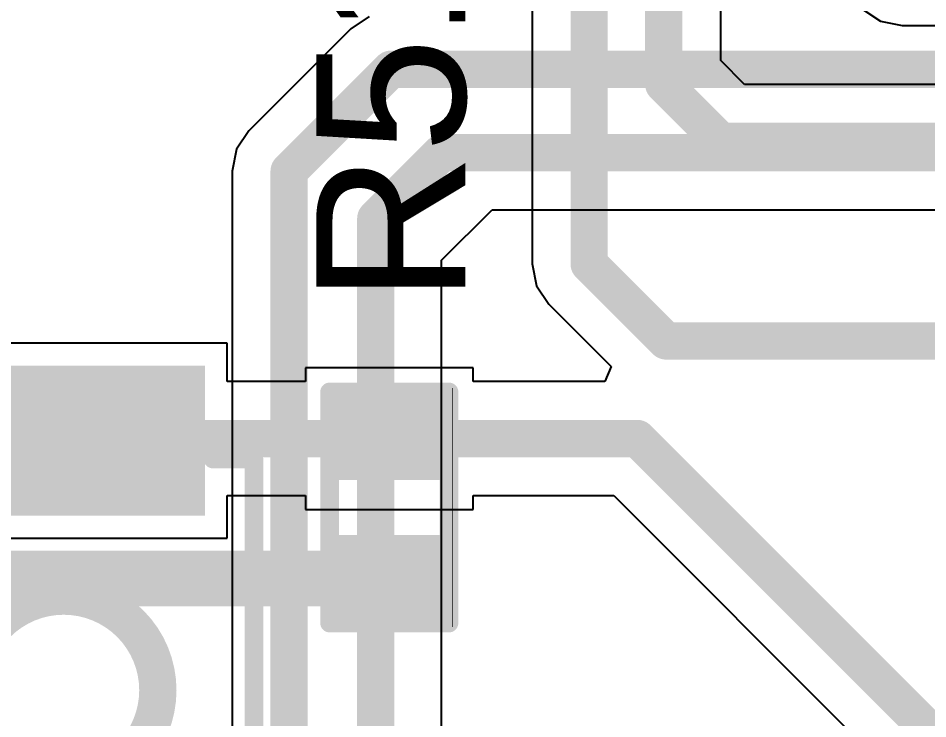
# Model space of a CAD drawing. Header units: inches. Extents: x -5 to 5258, y -4 to 5281.
# Drawn here: x -0.8 to 5.39, y 48.56 to 53.34 of the extents above; entities that cross this region are included whole.
import ezdxf

# ---------------------------------------------------------------- set-up
doc = ezdxf.new("R2010")
doc.units = ezdxf.units.IN
for name, color, linetype in [('Bottom Layer', 5, 'Continuous'), ('Top Layer', 1, 'Continuous'), ('Top Overlay', 2, 'Continuous'), ('Top Paste', 8, 'Continuous'), ('Top Solder', 216, 'Continuous')]:
    doc.layers.add(name, color=color, linetype=linetype)
doc.styles.add('Arial', font='', dxfattribs={"height": 0.2})
doc.styles.get('Arial').set_extended_font_data('Arial')

# ---------------------------------------------------------------- blocks, each defined once
blk = doc.blocks.new('B3U_1000P_19')
at = {"layer": 'Top Layer'}
for points in [[(-2.11, 0.86), (-1.29, 0.86), (-1.29, -0.86), (-2.11, -0.86)], [(1.29, 0.86), (2.11, 0.86), (2.11, -0.86), (1.29, -0.86)]]:
    blk.add_hatch(color=1, dxfattribs=at).paths.add_polyline_path(points)
at = {"layer": 'Top Paste'}
for points in [[(-2.11, 0.86), (-1.29, 0.86), (-1.29, -0.86), (-2.11, -0.86)], [(1.29, 0.86), (2.11, 0.86), (2.11, -0.86), (1.29, -0.86)]]:
    blk.add_hatch(color=8, dxfattribs=at).paths.add_polyline_path(points)
at = {"layer": 'Top Solder'}
for points in [[(-2.2116, 0.9616), (-1.1884, 0.9616), (-1.1884, -0.9616), (-2.2116, -0.9616)], [(1.1884, 0.9616), (2.2116, 0.9616), (2.2116, -0.9616), (1.1884, -0.9616)]]:
    blk.add_hatch(color=216, dxfattribs=at).paths.add_polyline_path(points)
at = {"layer": 'Top Overlay'}
for points in [[(-1.5748, 1.016, 0.127, 0.127, 0), (-1.5748, 1.2954, 0.127, 0.127, 0)], [(1.5748, 1.2954, 0.127, 0.127, 0), (-1.5748, 1.2954, 0.127, 0.127, 0)], [(1.5748, 1.016, 0.127, 0.127, 0), (1.5748, 1.2954, 0.127, 0.127, 0)], [(-1.5748, -1.2954, 0.127, 0.127, 0), (-1.5748, -1.016, 0.127, 0.127, 0)], [(1.5748, -1.2954, 0.127, 0.127, 0), (1.5748, -1.016, 0.127, 0.127, 0)], [(1.5748, -1.2954, 0.127, 0.127, 0), (-1.5748, -1.2954, 0.127, 0.127, 0)]]:
    blk.add_lwpolyline(points, format="xyseb", dxfattribs=at)
for points in [[(-1.6065, 1.2954, 0.0635, 0.0635, 1), (-1.5431, 1.2954, 0.0635, 0.0635, 1)], [(-1.6065, 1.2954, 0.0635, 0.0635, 1), (-1.5431, 1.2954, 0.0635, 0.0635, 1)], [(1.5431, 1.2954, 0.0635, 0.0635, 1), (1.6065, 1.2954, 0.0635, 0.0635, 1)], [(1.5431, 1.2954, 0.0635, 0.0635, 1), (1.6065, 1.2954, 0.0635, 0.0635, 1)], [(-1.6065, 1.016, 0.0635, 0.0635, 1), (-1.5431, 1.016, 0.0635, 0.0635, 1)], [(1.5431, 1.016, 0.0635, 0.0635, 1), (1.6066, 1.016, 0.0635, 0.0635, 1)], [(0.6411, 0, 0.254, 0.254, 1), (-0.6411, 0, 0.254, 0.254, 1)], [(-0.7046, 0, 0.127, 0.127, 1), (-0.5776, 0, 0.127, 0.127, 1)], [(0.5776, 0, 0.127, 0.127, 1), (0.7046, 0, 0.127, 0.127, 1)], [(-1.6065, -1.016, 0.0635, 0.0635, 1), (-1.5431, -1.016, 0.0635, 0.0635, 1)], [(1.5431, -1.016, 0.0635, 0.0635, 1), (1.6066, -1.016, 0.0635, 0.0635, 1)], [(-1.6065, -1.2954, 0.0635, 0.0635, 1), (-1.5431, -1.2954, 0.0635, 0.0635, 1)], [(-1.6065, -1.2954, 0.0635, 0.0635, 1), (-1.5431, -1.2954, 0.0635, 0.0635, 1)], [(1.5431, -1.2954, 0.0635, 0.0635, 1), (1.6065, -1.2954, 0.0635, 0.0635, 1)], [(1.5431, -1.2954, 0.0635, 0.0635, 1), (1.6065, -1.2954, 0.0635, 0.0635, 1)]]:
    blk.add_lwpolyline(points, format="xyseb", close=True, dxfattribs=at)
blk = doc.blocks.new('R___0402_41')
at = {"layer": 'Top Layer'}
for points in [[(-0.6985, -0.3175), (-0.6985, 0.3175), (-0.2413, 0.3175), (-0.2413, -0.3175)], [(0.2413, -0.3175), (0.2413, 0.3175), (0.6985, 0.3175), (0.6985, -0.3175)]]:
    blk.add_hatch(color=1, dxfattribs=at).paths.add_polyline_path(points)
at = {"layer": 'Top Paste'}
for points in [[(-0.6985, -0.3175), (-0.6985, 0.3175), (-0.2413, 0.3175), (-0.2413, -0.3175)], [(0.2413, -0.3175), (0.2413, 0.3175), (0.6985, 0.3175), (0.6985, -0.3175)]]:
    blk.add_hatch(color=8, dxfattribs=at).paths.add_polyline_path(points)
at = {"layer": 'Top Solder'}
for points in [[(-0.7535, -0.3725), (-0.7535, 0.3725), (-0.1863, 0.3725), (-0.1863, -0.3725)], [(0.1863, -0.3725), (0.1863, 0.3725), (0.7535, 0.3725), (0.7535, -0.3725)]]:
    blk.add_hatch(color=216, dxfattribs=at).paths.add_polyline_path(points)
at = {"layer": 'Top Overlay'}
for points in [[(-0.7874, 0.4064, 0.127, 0.127, 0), (0.7874, 0.4064, 0.127, 0.127, 0)], [(-0.7874, 0.4064, 0.127, 0.127, 0), (-0.7874, -0.4064, 0.127, 0.127, 0)], [(0.7874, 0.4064, 0.127, 0.127, 0), (0.7874, -0.4064, 0.127, 0.127, 0)], [(-0.7874, -0.4064, 0.127, 0.127, 0), (0.7874, -0.4064, 0.127, 0.127, 0)], [(-0.8128, -0.4318, 0.00323, 0.00323, 0), (0.8128, -0.4318, 0.00323, 0.00323, 0)]]:
    blk.add_lwpolyline(points, format="xyseb", dxfattribs=at)
for points in [[(-0.8191, 0.4064, 0.0635, 0.0635, 1), (-0.7556, 0.4064, 0.0635, 0.0635, 1)], [(-0.8191, 0.4064, 0.0635, 0.0635, 1), (-0.7556, 0.4064, 0.0635, 0.0635, 1)], [(0.7556, 0.4064, 0.0635, 0.0635, 1), (0.8191, 0.4064, 0.0635, 0.0635, 1)], [(0.7556, 0.4064, 0.0635, 0.0635, 1), (0.8191, 0.4064, 0.0635, 0.0635, 1)], [(-0.8191, -0.4064, 0.0635, 0.0635, 1), (-0.7556, -0.4064, 0.0635, 0.0635, 1)], [(-0.8191, -0.4064, 0.0635, 0.0635, 1), (-0.7556, -0.4064, 0.0635, 0.0635, 1)], [(0.7556, -0.4064, 0.0635, 0.0635, 1), (0.8191, -0.4064, 0.0635, 0.0635, 1)], [(0.7556, -0.4064, 0.0635, 0.0635, 1), (0.8191, -0.4064, 0.0635, 0.0635, 1)], [(-0.8136, -0.4318, 0.00161, 0.00161, 1), (-0.812, -0.4318, 0.00161, 0.00161, 1)], [(0.812, -0.4318, 0.00161, 0.00161, 1), (0.8136, -0.4318, 0.00161, 0.00161, 1)]]:
    blk.add_lwpolyline(points, format="xyseb", close=True, dxfattribs=at)

msp = doc.modelspace()

# ---------------------------------------------------------------- linework, layer by layer
at = {"layer": 'Bottom Layer'}
for p, q in [((1.5887, 53.3483), (1.4626, 53.2641)), ((1.4626, 53.2641), (0.7686, 52.5701)), ((0.7686, 52.5701), (0.6844, 52.4441)), ((0.6844, 52.4441), (0.6548, 52.2954)), ((0.6548, 52.2954), (0.6548, 33.3307)), ((2.0817, 51.6879), (2.4261, 52.0323)), ((2.4261, 52.0323), (7.6828, 52.0323)), ((2.0817, 47.1708), (2.0817, 51.6879))]:
    msp.add_line(p, q, dxfattribs=at)
for points in [[(1.0433, 52.2954, 0.254, 0.254, 0), (1.7373, 52.9894, 0.254, 0.254, 0)], [(1.7373, 52.9894, 0.254, 0.254, 0), (9.3364, 52.9894, 0.254, 0.254, 0)], [(1.6335, 51.9726, 0.254, 0.254, 0), (2.0817, 52.4208, 0.254, 0.254, 0)], [(2.0817, 52.4208, 0.254, 0.254, 0), (14.1205, 52.4208, 0.254, 0.254, 0)], [(1.0433, 33.3307, 0.254, 0.254, 0), (1.0433, 52.2954, 0.254, 0.254, 0)], [(1.6335, 42.4145, 0.254, 0.254, 0), (1.6335, 51.9726, 0.254, 0.254, 0)]]:
    msp.add_lwpolyline(points, format="xyseb", dxfattribs=at)
for points in [[(1.6738, 52.9894, 0.127, 0.127, 1), (1.8008, 52.9894, 0.127, 0.127, 1)], [(1.6738, 52.9894, 0.127, 0.127, 1), (1.8008, 52.9894, 0.127, 0.127, 1)], [(2.0182, 52.4208, 0.127, 0.127, 1), (2.1452, 52.4208, 0.127, 0.127, 1)], [(2.0182, 52.4208, 0.127, 0.127, 1), (2.1452, 52.4208, 0.127, 0.127, 1)], [(0.9798, 52.2954, 0.127, 0.127, 1), (1.1068, 52.2954, 0.127, 0.127, 1)], [(0.9798, 52.2954, 0.127, 0.127, 1), (1.1068, 52.2954, 0.127, 0.127, 1)], [(1.57, 51.9726, 0.127, 0.127, 1), (1.697, 51.9726, 0.127, 0.127, 1)], [(1.57, 51.9726, 0.127, 0.127, 1), (1.697, 51.9726, 0.127, 0.127, 1)]]:
    msp.add_lwpolyline(points, format="xyseb", close=True, dxfattribs=at)
at = {"layer": 'Top Layer'}
for p, q in [((3.983, 53.0482), (3.983, 60.8245)), ((2.6981, 58.2219), (2.6981, 51.6631)), ((4.9444, 53.4004), (5.0704, 53.3162)), ((5.0704, 53.3162), (5.2191, 53.2867)), ((5.2191, 53.2867), (8.7896, 53.2867)), ((4.1452, 52.886), (3.983, 53.0482)), ((6.887, 52.886), (4.1452, 52.886)), ((2.6981, 51.6631), (2.7277, 51.5145)), ((2.7277, 51.5145), (2.8119, 51.3884)), ((2.8119, 51.3884), (3.2364, 50.9639)), ((0.6222, 51.1233), (-1.6058, 51.1233)), ((0.6222, 50.8623), (0.6222, 51.1233)), ((2.2969, 50.9564), (1.1539, 50.9564)), ((1.1539, 50.9564), (1.1539, 50.8623)), ((2.2969, 50.8623), (2.2969, 50.9564)), ((3.2364, 50.9639), (3.1944, 50.8623)), ((1.1539, 50.8623), (0.6222, 50.8623)), ((3.1944, 50.8623), (2.2969, 50.8623)), ((0.6222, 49.7953), (0.6222, 50.0853)), ((0.6222, 50.0853), (1.1539, 50.0853)), ((1.1539, 50.0853), (1.1539, 49.9912)), ((2.2969, 49.9912), (2.2969, 50.0853)), ((2.2969, 50.0853), (3.2539, 50.0853)), ((3.2539, 50.0853), (5.0128, 48.3265)), ((1.1539, 49.9912), (2.2969, 49.9912)), ((-1.6058, 49.7953), (0.6222, 49.7953))]:
    msp.add_line(p, q, dxfattribs=at)
for points in [[(3.5946, 52.8873, 0.254, 0.254, 0), (3.5946, 60.8245, 0.254, 0.254, 0)], [(3.0866, 51.6631, 0.254, 0.254, 0), (3.0866, 58.3828, 0.254, 0.254, 0)], [(3.5946, 52.8873, 0.254, 0.254, 0), (3.9843, 52.4976, 0.254, 0.254, 0)], [(3.9843, 52.4976, 0.254, 0.254, 0), (6.887, 52.4976, 0.254, 0.254, 0)], [(3.0866, 51.6631, 0.254, 0.254, 0), (3.6114, 51.1383, 0.254, 0.254, 0)], [(3.6114, 51.1383, 0.254, 0.254, 0), (6.0908, 51.1383, 0.254, 0.254, 0)], [(-0.4918, 50.4593, 0.254, 0.254, 0), (-0.4773, 50.4738, 0.254, 0.254, 0)], [(-0.4773, 50.4738, 0.254, 0.254, 0), (1.7254, 50.4738, 0.254, 0.254, 0)], [(1.7254, 50.4738, 0.254, 0.254, 0), (3.4148, 50.4738, 0.254, 0.254, 0)], [(3.4148, 50.4738, 0.254, 0.254, 0), (6.9209, 46.9677, 0.254, 0.254, 0)], [(-1.8728, 49.5205, 0.381, 0.381, 0), (1.7119, 49.5205, 0.381, 0.381, 0)], [(1.7119, 49.5205, 0.381, 0.381, 0), (1.7254, 49.534, 0.381, 0.381, 0)]]:
    msp.add_lwpolyline(points, format="xyseb", dxfattribs=at)
for points in [[(3.5311, 52.8873, 0.127, 0.127, 1), (3.6581, 52.8873, 0.127, 0.127, 1)], [(3.5311, 52.8873, 0.127, 0.127, 1), (3.6581, 52.8873, 0.127, 0.127, 1)], [(3.9208, 52.4976, 0.127, 0.127, 1), (4.0478, 52.4976, 0.127, 0.127, 1)], [(3.9208, 52.4976, 0.127, 0.127, 1), (4.0478, 52.4976, 0.127, 0.127, 1)], [(3.0231, 51.6631, 0.127, 0.127, 1), (3.1501, 51.6631, 0.127, 0.127, 1)], [(3.0231, 51.6631, 0.127, 0.127, 1), (3.1501, 51.6631, 0.127, 0.127, 1)], [(3.5479, 51.1383, 0.127, 0.127, 1), (3.6749, 51.1383, 0.127, 0.127, 1)], [(3.5479, 51.1383, 0.127, 0.127, 1), (3.6749, 51.1383, 0.127, 0.127, 1)], [(-0.5553, 50.4593, 0.127, 0.127, 1), (-0.4283, 50.4593, 0.127, 0.127, 1)], [(-0.5408, 50.4738, 0.127, 0.127, 1), (-0.4138, 50.4738, 0.127, 0.127, 1)], [(-0.5408, 50.4738, 0.127, 0.127, 1), (-0.4138, 50.4738, 0.127, 0.127, 1)], [(1.6619, 50.4738, 0.127, 0.127, 1), (1.7889, 50.4738, 0.127, 0.127, 1)], [(1.6619, 50.4738, 0.127, 0.127, 1), (1.7889, 50.4738, 0.127, 0.127, 1)], [(3.3513, 50.4738, 0.127, 0.127, 1), (3.4783, 50.4738, 0.127, 0.127, 1)], [(3.3513, 50.4738, 0.127, 0.127, 1), (3.4783, 50.4738, 0.127, 0.127, 1)], [(1.6166, 49.5205, 0.1905, 0.1905, 1), (1.8071, 49.5205, 0.1905, 0.1905, 1)], [(1.6166, 49.5205, 0.1905, 0.1905, 1), (1.8071, 49.5205, 0.1905, 0.1905, 1)], [(1.6302, 49.534, 0.1905, 0.1905, 1), (1.8207, 49.534, 0.1905, 0.1905, 1)]]:
    msp.add_lwpolyline(points, format="xyseb", close=True, dxfattribs=at)

# ---------------------------------------------------------------- block references
for name, p, rotation in [('B3U_1000P_19', (-0.4918, 48.7593), 270), ('R___0402_41', (1.7254, 50.0039), 90)]:
    msp.add_blockref(name, p, dxfattribs=dict(rotation=rotation))

# ---------------------------------------------------------------- texts
at = {"layer": 'Top Overlay', "style": 'Arial'}
msp.add_text('R51', height=1.016, rotation=90, dxfattribs=at).set_placement((2.244, 51.3928))

doc.saveas('drawing.dxf')
